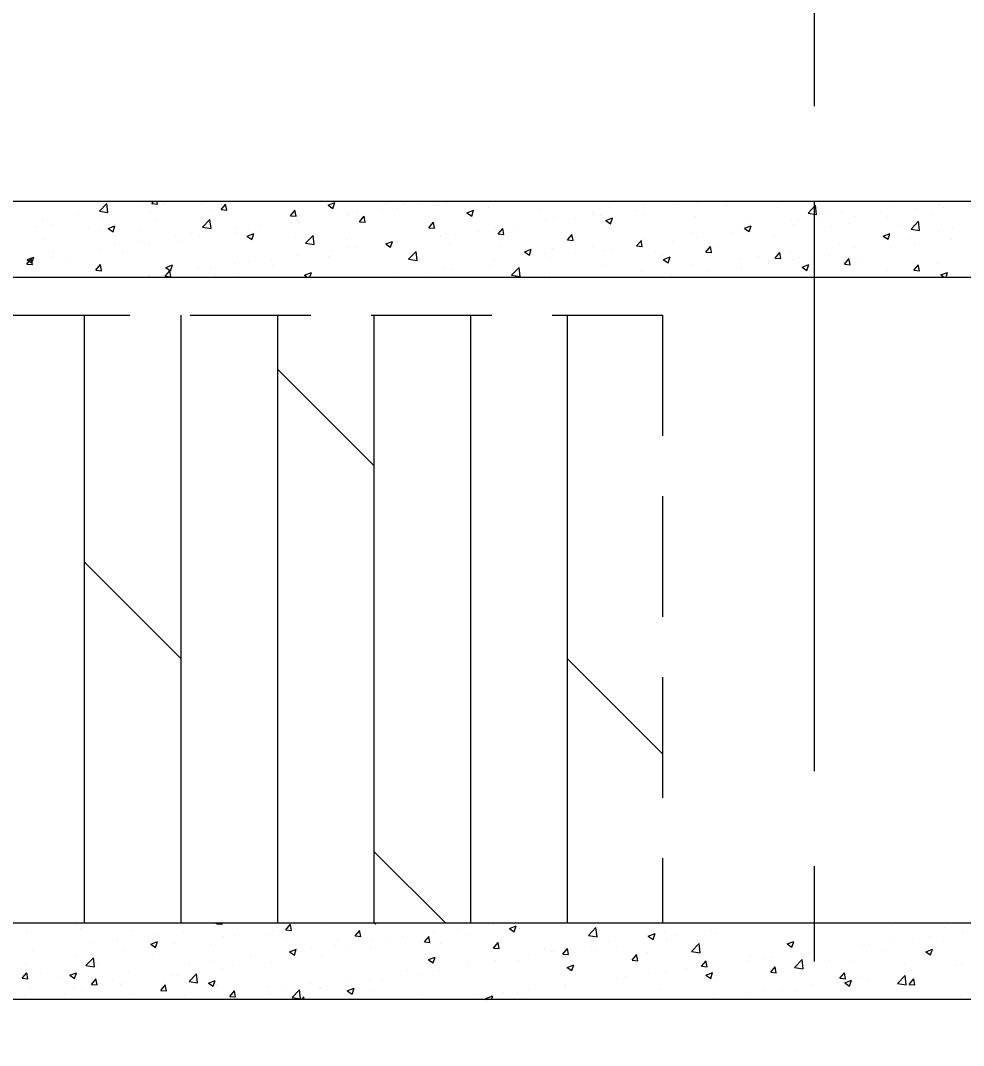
# Model space of a CAD drawing. Header units: millimetres. Extents: x 115500 to 206800, y -6300 to 53700.
# Drawn here: x 138261 to 140742, y 43179 to 45875 of the extents above; entities that cross this region are included whole.
import ezdxf

# ---------------------------------------------------------------- set-up
doc = ezdxf.new("R2010")
doc.units = ezdxf.units.MM
doc.linetypes.add('HIDDEN2', pattern=[4.7625, 3.175, -1.5875])
doc.linetypes.add('HT_Grid$0$CENTER2', pattern=[1.125, 0.75, -0.125, 0.125, -0.125])
doc.layers.get('Defpoints').update_dxf_attribs({"color": 151, "lineweight": 9})
for name, color, linetype, lineweight in [('HT_Dim Grid$0$NDC_S_DIM', 1, 'Continuous', 15), ('HT_Grid$0$NDC_S_AXIS', 5, 'HT_Grid$0$CENTER2', 13), ('NDC_S_BEAM', 3, 'HIDDEN2', 20), ('NDC_S_HATCH MATERIAL', 8, 'Continuous', 13), ('NDC_S_SLAB', 2, 'Continuous', 20)]:
    doc.layers.add(name, color=color, linetype=linetype, lineweight=lineweight)
doc.styles.add('HT_Dim Grid$0$NDC_DIM', font='', dxfattribs={"width": 0.75})
doc.styles.get('HT_Dim Grid$0$NDC_DIM').set_extended_font_data('Dotum')
doc.dimstyles.new('HT_Dim Grid$0$NDC_dim_150', dxfattribs={"dimscale": 150, "dimtxt": 2.5, "dimasz": 1.5, "dimexe": 1.5, "dimexo": 2.5, "dimgap": 1, "dimtad": 1, "dimdec": 0, "dimzin": 0, "dimdsep": 46, "dimtxsty": 'HT_Dim Grid$0$NDC_DIM', "dimblk": 'HT_Dim Grid$0$DIMMARK', "dimcen": 0.09, "dimdle": 1.2, "dimclrd": 1, "dimclre": 1, "dimclrt": 3, "dimadec": 0, "dimazin": 0, "dimtfac": 1, "dimtdec": 0, "dimtix": 1, "dimtofl": 0, "dimtmove": 0, "dimatfit": 3, "dimfxl": 8, "dimfxlon": 1, "dimtolj": 1, "dimtzin": 0, "dimarcsym": 0})

# ---------------------------------------------------------------- blocks, each defined once
blk = doc.blocks.new('HT_Dim Grid$0$DIMMARK')
at = {"layer": 'HT_Dim Grid$0$NDC_S_DIM', "color": 1}
blk.add_line((-1.5, 0), (1, 0), dxfattribs=at)
at = {"layer": 'HT_Dim Grid$0$NDC_S_DIM', "color": 2, "const_width": 0.1}
blk.add_lwpolyline([(-0.424, -0.424), (0.424, 0.424)], dxfattribs=at)
blk = doc.blocks.new('*D52')
at = {"layer": 'Defpoints', "color": 0, "ltscale": 200, "transparency": 16777216}
for p in [(191600, 51300), (130700, 38500), (191600, 38500)]:
    blk.add_point(p, dxfattribs=at)
at = {"layer": 'HT_Dim Grid$0$NDC_S_DIM', "color": 1, "lineweight": -2, "ltscale": 200, "transparency": 16777216}
for p, q in [((130700, 50100), (130700, 51525)), ((191600, 50100), (191600, 51525)), ((130925, 51300), (191375, 51300))]:
    blk.add_line(p, q, dxfattribs=at)
at = {"layer": 'HT_Dim Grid$0$NDC_S_DIM', "color": 1, "lineweight": -2, "ltscale": 200, "transparency": 16777216, "xscale": 225, "yscale": 225, "zscale": 225, "rotation": 180}
blk.add_blockref('HT_Dim Grid$0$DIMMARK', (130700, 51300), dxfattribs=at)
at = {"layer": 'HT_Dim Grid$0$NDC_S_DIM', "color": 1, "lineweight": -2, "ltscale": 200, "transparency": 16777216, "xscale": 225, "yscale": 225, "zscale": 225}
blk.add_blockref('HT_Dim Grid$0$DIMMARK', (191600, 51300), dxfattribs=at)
at = {"layer": 'HT_Dim Grid$0$NDC_S_DIM', "color": 3, "ltscale": 200, "transparency": 16777216, "insert": (161150, 51637.8), "char_height": 375, "attachment_point": 5, "style": 'HT_Dim Grid$0$NDC_DIM'}
blk.add_mtext('\\A1;60900', dxfattribs=at)
blk = doc.blocks.new('*D53')
at = {"layer": 'Defpoints', "color": 0, "ltscale": 200, "transparency": 16777216}
for p in [(140350, 50100), (130700, 38500), (140350, 38500)]:
    blk.add_point(p, dxfattribs=at)
at = {"layer": 'HT_Dim Grid$0$NDC_S_DIM', "color": 1, "lineweight": -2, "ltscale": 200, "transparency": 16777216}
for p, q in [((130700, 48900), (130700, 50325)), ((140350, 48900), (140350, 50325)), ((130925, 50100), (140125, 50100))]:
    blk.add_line(p, q, dxfattribs=at)
at = {"layer": 'HT_Dim Grid$0$NDC_S_DIM', "color": 1, "lineweight": -2, "ltscale": 200, "transparency": 16777216, "xscale": 225, "yscale": 225, "zscale": 225, "rotation": 180}
blk.add_blockref('HT_Dim Grid$0$DIMMARK', (130700, 50100), dxfattribs=at)
at = {"layer": 'HT_Dim Grid$0$NDC_S_DIM', "color": 1, "lineweight": -2, "ltscale": 200, "transparency": 16777216, "xscale": 225, "yscale": 225, "zscale": 225}
blk.add_blockref('HT_Dim Grid$0$DIMMARK', (140350, 50100), dxfattribs=at)
at = {"layer": 'HT_Dim Grid$0$NDC_S_DIM', "color": 3, "ltscale": 200, "transparency": 16777216, "insert": (135525, 50437.8), "char_height": 375, "attachment_point": 5, "style": 'HT_Dim Grid$0$NDC_DIM'}
blk.add_mtext('\\A1;9650', dxfattribs=at)
blk = doc.blocks.new('*D54')
at = {"layer": 'Defpoints', "color": 0, "ltscale": 200, "transparency": 16777216}
for p in [(150750, 50100), (140350, 38500), (150750, 38500)]:
    blk.add_point(p, dxfattribs=at)
at = {"layer": 'HT_Dim Grid$0$NDC_S_DIM', "color": 1, "lineweight": -2, "ltscale": 200, "transparency": 16777216}
for p, q in [((140350, 48900), (140350, 50325)), ((150750, 48900), (150750, 50325)), ((140575, 50100), (150525, 50100))]:
    blk.add_line(p, q, dxfattribs=at)
at = {"layer": 'HT_Dim Grid$0$NDC_S_DIM', "color": 1, "lineweight": -2, "ltscale": 200, "transparency": 16777216, "xscale": 225, "yscale": 225, "zscale": 225, "rotation": 180}
blk.add_blockref('HT_Dim Grid$0$DIMMARK', (140350, 50100), dxfattribs=at)
at = {"layer": 'HT_Dim Grid$0$NDC_S_DIM', "color": 1, "lineweight": -2, "ltscale": 200, "transparency": 16777216, "xscale": 225, "yscale": 225, "zscale": 225}
blk.add_blockref('HT_Dim Grid$0$DIMMARK', (150750, 50100), dxfattribs=at)
at = {"layer": 'HT_Dim Grid$0$NDC_S_DIM', "color": 3, "ltscale": 200, "transparency": 16777216, "insert": (145550, 50437.8), "char_height": 375, "attachment_point": 5, "style": 'HT_Dim Grid$0$NDC_DIM'}
blk.add_mtext('\\A1;10400', dxfattribs=at)

msp = doc.modelspace()

# ---------------------------------------------------------------- linework, layer by layer
at = {"layer": 'HT_Grid$0$NDC_S_AXIS', "ltscale": 2000}
msp.add_line((140350, -1100), (140350, 48500), dxfattribs=at)
at = {"layer": 'NDC_S_BEAM', "ltscale": 100}
for p, q in [((135850, 45100), (139950, 45100)), ((139950, 45100), (139950, 43500))]:
    msp.add_line(p, q, dxfattribs=at)
at = {"layer": 'NDC_S_HATCH MATERIAL', "linetype": 'Continuous', "ltscale": 100}
for p, q in [((138469.1, 45373), (138488.9, 45393.6)), ((138491.6, 45369.5), (138488.8, 45393.6)), ((138575.3, 45384.7), (138575.3, 45384.7)), ((138606.9, 45393.3), (138612.5, 45400)), ((138606.9, 45393.3), (138622.1, 45392)), ((138621.8, 45392), (138620.4, 45400)), ((138638.9, 45393.1), (138638.9, 45393.1)), ((138736.4, 45392.7), (138736.4, 45392.7)), ((138789.1, 45377.4), (138801.4, 45392)), ((138804, 45376), (138801.1, 45391.9)), ((138913.3, 45399.8), (138913.3, 45399.8)), ((139070.6, 45389.3), (139083.3, 45380.7)), ((139070.7, 45389.4), (139088.5, 45396.2)), ((139083.3, 45380.7), (139088.4, 45396.1)), ((139086.9, 45399.4), (139086.9, 45399.4)), ((139222.5, 45393.7), (139222.5, 45393.7)), ((139270.4, 45394.9), (139270.4, 45394.9)), ((139308.7, 45389.9), (139308.7, 45389.9)), ((139358.1, 45388), (139358.1, 45388)), ((139382.6, 45395.4), (139382.6, 45395.4)), ((139493.6, 45382.2), (139493.6, 45382.2)), ((139811.8, 45382.2), (139811.8, 45382.2)), ((139846.9, 45399.2), (139846.9, 45399.2)), ((139902.1, 45383.1), (139902.1, 45383.1)), ((139982.4, 45393.4), (139982.4, 45393.4)), ((140042.7, 45395.1), (140042.7, 45395.1)), ((140118, 45387.7), (140118, 45387.7)), ((140253.6, 45382), (140253.6, 45382)), ((140333, 45368.2), (140352.7, 45388.8)), ((140355.5, 45364.7), (140352.7, 45388.8)), ((140548.4, 45385.9), (140548.4, 45385.9)), ((140679.8, 45387.6), (140679.8, 45387.6)), ((140690.1, 45383.3), (140690.1, 45383.3)), ((138414.9, 45363.6), (138414.9, 45363.6)), ((138469, 45373.1), (138491.6, 45369.6)), ((138476.2, 45357.4), (138476.2, 45357.4)), ((138604.5, 45373.6), (138604.5, 45373.6)), ((138765.2, 45374.3), (138765.2, 45374.3)), ((138789.1, 45377.4), (138804.3, 45376.1)), ((138971.3, 45361.5), (138983.6, 45376.1)), ((138971.3, 45361.5), (138986.5, 45360.1)), ((138986.2, 45360.1), (138983.3, 45376)), ((139122.3, 45369.4), (139122.3, 45369.4)), ((139123.9, 45361.3), (139123.9, 45361.3)), ((139148.9, 45368.8), (139148.9, 45368.8)), ((139153.5, 45345.5), (139165.7, 45360.1)), ((139168.4, 45344.1), (139165.5, 45360.1)), ((139212.5, 45377.2), (139212.5, 45377.2)), ((139254.3, 45379.2), (139254.3, 45379.2)), ((139435.7, 45369), (139453.5, 45375.8)), ((139435.7, 45368.9), (139448.3, 45360.4)), ((139448.3, 45360.4), (139453.4, 45375.8)), ((139629.2, 45376.5), (139629.2, 45376.5)), ((139663.7, 45356.8), (139663.7, 45356.8)), ((139764.8, 45370.8), (139764.8, 45370.8)), ((139770.2, 45364.1), (139770.2, 45364.1)), ((139786.1, 45361.3), (139786.1, 45361.3)), ((139800.7, 45348.7), (139818.5, 45355.5)), ((139813.3, 45340.1), (139818.5, 45355.4)), ((139882.3, 45374), (139882.3, 45374)), ((139900.4, 45365), (139900.4, 45365)), ((140036, 45359.3), (140036, 45359.3)), ((140171.6, 45353.6), (140171.6, 45353.6)), ((140332.9, 45368.3), (140355.5, 45364.8)), ((140389.2, 45376.2), (140389.2, 45376.2)), ((140420.1, 45369.6), (140420.1, 45369.6)), ((140455.8, 45358.1), (140455.8, 45358.1)), ((140524.8, 45370.5), (140524.8, 45370.5)), ((140542, 45357.8), (140542, 45357.8)), ((140616.2, 45379.3), (140616.2, 45379.3)), ((140660.4, 45364.8), (140660.4, 45364.8)), ((138304.8, 45333.1), (138304.8, 45333.1)), ((138318.7, 45350.9), (138318.7, 45350.9)), ((138345.8, 45339.5), (138345.8, 45339.5)), ((138440.4, 45327.3), (138440.4, 45327.3)), ((138492.2, 45327.8), (138510, 45334.6)), ((138492.2, 45327.7), (138504.8, 45319.2)), ((138504.8, 45319.2), (138510, 45334.5)), ((138617, 45348.9), (138617, 45348.9)), ((138740.1, 45331.1), (138762.7, 45327.6)), ((138740.2, 45331), (138759.9, 45351.6)), ((138762.7, 45327.5), (138759.9, 45351.6)), ((138828.7, 45326.7), (138828.7, 45326.7)), ((138892.3, 45335.1), (138892.3, 45335.1)), ((138974.2, 45344), (138974.2, 45344)), ((138988.5, 45347.7), (138988.5, 45347.7)), ((138992, 45342.3), (138992, 45342.3)), ((139153.5, 45345.5), (139168.7, 45344.2)), ((139335.7, 45329.6), (139347.9, 45344.2)), ((139335.7, 45329.6), (139350.9, 45328.3)), ((139350.6, 45328.2), (139347.6, 45344.1)), ((139511.5, 45329.9), (139511.5, 45329.9)), ((139515.6, 45331.4), (139515.6, 45331.4)), ((139517.9, 45313.6), (139530.1, 45328.2)), ((139532.8, 45312.3), (139529.8, 45328.2)), ((139562.1, 45331.9), (139562.1, 45331.9)), ((139641.9, 45347.8), (139641.9, 45347.8)), ((139722.5, 45353), (139722.5, 45353)), ((139800.7, 45348.6), (139813.3, 45340.1)), ((140157.7, 45332.7), (140157.7, 45332.7)), ((140165.7, 45328.2), (140178.4, 45319.7)), ((140165.8, 45328.3), (140183.6, 45335.2)), ((140178.4, 45319.7), (140183.5, 45335.1)), ((140289.7, 45351.8), (140289.7, 45351.8)), ((140296, 45337.1), (140296, 45337.1)), ((140307.2, 45347.9), (140307.2, 45347.9)), ((140359.6, 45345.5), (140359.6, 45345.5)), ((140393.8, 45332.4), (140393.8, 45332.4)), ((140442.8, 45342.1), (140442.8, 45342.1)), ((140578.4, 45336.4), (140578.4, 45336.4)), ((140604, 45326.2), (140623.8, 45346.8)), ((140626.6, 45322.6), (140623.8, 45346.8)), ((140714, 45330.7), (140714, 45330.7)), ((138468.9, 45323.5), (138468.9, 45323.5)), ((138576, 45321.6), (138576, 45321.6)), ((138668.3, 45305.6), (138668.3, 45305.6)), ((138711.6, 45315.9), (138711.6, 45315.9)), ((138733.3, 45308.1), (138733.3, 45308.1)), ((138826, 45318.6), (138826, 45318.6)), ((138847.2, 45310.2), (138847.2, 45310.2)), ((138857.2, 45307.3), (138869.9, 45298.8)), ((138857.3, 45307.4), (138875, 45314.3)), ((138863.7, 45326), (138863.7, 45326)), ((138869.9, 45298.8), (138875, 45314.2)), ((138982.8, 45304.4), (138982.8, 45304.4)), ((139011.2, 45288.9), (139031, 45309.6)), ((139033.8, 45285.4), (139031, 45309.6)), ((139367.4, 45306), (139367.4, 45306)), ((139379.6, 45310.9), (139379.6, 45310.9)), ((139402.3, 45310.8), (139402.3, 45310.8)), ((139465.9, 45319.2), (139465.9, 45319.2)), ((139517.9, 45313.6), (139533, 45312.3)), ((139700, 45297.7), (139712.3, 45312.3)), ((139714.9, 45296.3), (139712, 45312.2)), ((140029.4, 45316.5), (140029.4, 45316.5)), ((140039.4, 45303.3), (140039.4, 45303.3)), ((140135.6, 45316), (140135.6, 45316)), ((140245.7, 45307), (140245.7, 45307)), ((140530.8, 45308), (140548.6, 45314.8)), ((140530.8, 45307.9), (140543.4, 45299.4)), ((140543.4, 45299.4), (140548.5, 45314.7)), ((140545.3, 45301.3), (140545.3, 45301.3)), ((140602.8, 45302.1), (140602.8, 45302.1)), ((140604, 45326.3), (140626.6, 45322.8)), ((140677.2, 45320.4), (140677.2, 45320.4)), ((140709.2, 45300.1), (140709.2, 45300.1)), ((138320.8, 45298.1), (138320.8, 45298.1)), ((138473.1, 45272.8), (138473.1, 45272.8)), ((138508.5, 45284.5), (138508.5, 45284.5)), ((138572.1, 45292.9), (138572.1, 45292.9)), ((138601.4, 45289.1), (138601.4, 45289.1)), ((138677.9, 45293.1), (138677.9, 45293.1)), ((139011.2, 45289), (139033.8, 45285.5)), ((139118.4, 45298.7), (139118.4, 45298.7)), ((139120.8, 45276.7), (139120.8, 45276.7)), ((139145.7, 45277), (139145.7, 45277)), ((139219.3, 45280.5), (139219.3, 45280.5)), ((139222.2, 45287), (139234.9, 45278.5)), ((139222.3, 45287.1), (139240.1, 45293.9)), ((139234.9, 45278.5), (139240, 45293.8)), ((139241.9, 45289.7), (139241.9, 45289.7)), ((139251.3, 45294.6), (139251.3, 45294.6)), ((139254, 45293), (139254, 45293)), ((139389.6, 45287.2), (139389.6, 45287.2)), ((139525.1, 45281.5), (139525.1, 45281.5)), ((139587.3, 45266.7), (139605.1, 45273.6)), ((139599.9, 45258.1), (139605.1, 45273.5)), ((139660.7, 45275.8), (139660.7, 45275.8)), ((139700, 45297.7), (139715.2, 45296.4)), ((139767.1, 45279.5), (139767.1, 45279.5)), ((139815.4, 45273.8), (139815.4, 45273.8)), ((139882.2, 45281.8), (139894.5, 45296.4)), ((139882.2, 45281.8), (139897.4, 45280.4)), ((139897.1, 45280.4), (139894.2, 45296.3)), ((139899, 45298.6), (139899, 45298.6)), ((139975.9, 45294.9), (139975.9, 45294.9)), ((140064.4, 45265.8), (140076.7, 45280.4)), ((140079.3, 45264.4), (140076.4, 45280.4)), ((140097.6, 45281.5), (140097.6, 45281.5)), ((140417, 45285.1), (140417, 45285.1)), ((140454.7, 45276.6), (140454.7, 45276.6)), ((140549.4, 45279.1), (140549.4, 45279.1)), ((140613, 45287.4), (140613, 45287.4)), ((138277.8, 45234.2), (138290.1, 45248.8)), ((138278.8, 45245.9), (138296.6, 45252.7)), ((138278.8, 45245.8), (138291.4, 45237.2)), ((138292.7, 45232.8), (138289.8, 45248.7)), ((138291.4, 45237.2), (138296.6, 45252.6)), ((138342.7, 45254.9), (138342.7, 45254.9)), ((138348.1, 45263.4), (138348.1, 45263.4)), ((138529.8, 45267.7), (138529.8, 45267.7)), ((138921.7, 45247.5), (138921.7, 45247.5)), ((138988.9, 45257.7), (138988.9, 45257.7)), ((139071.2, 45255.1), (139071.2, 45255.1)), ((139082.1, 45268.7), (139082.1, 45268.7)), ((139282.3, 45246.9), (139302.1, 45267.5)), ((139282.3, 45247), (139304.9, 45243.5)), ((139304.8, 45243.4), (139302, 45267.5)), ((139587.3, 45266.7), (139599.9, 45258.1)), ((139638.8, 45263.3), (139638.8, 45263.3)), ((139655.7, 45252.8), (139655.7, 45252.8)), ((139719.2, 45261.2), (139719.2, 45261.2)), ((139796.3, 45270.1), (139796.3, 45270.1)), ((139931.9, 45264.3), (139931.9, 45264.3)), ((139949.5, 45256.1), (139949.5, 45256.1)), ((139952.3, 45246.3), (139964.9, 45237.8)), ((139952.4, 45246.4), (139970.1, 45253.2)), ((139964.9, 45237.8), (139970.1, 45253.1)), ((140064.4, 45265.8), (140079.6, 45264.5)), ((140067.5, 45258.6), (140067.5, 45258.6)), ((140154.6, 45248.2), (140154.6, 45248.2)), ((140203.1, 45252.9), (140203.1, 45252.9)), ((140246.6, 45249.9), (140258.8, 45264.5)), ((140246.6, 45249.9), (140261.8, 45248.6)), ((140261.5, 45248.5), (140258.6, 45264.4)), ((140286.6, 45267.2), (140286.6, 45267.2)), ((140306.6, 45251.2), (140306.6, 45251.2)), ((140338.7, 45247.1), (140338.7, 45247.1)), ((140389, 45258), (140389, 45258)), ((140428.8, 45234), (140441, 45248.5)), ((140443.7, 45232.6), (140440.7, 45248.5)), ((138277.8, 45234.2), (138293, 45232.8)), ((138381.6, 45242.3), (138381.6, 45242.3)), ((138460, 45218.2), (138472.2, 45232.8)), ((138474.9, 45216.8), (138472, 45232.8)), ((138643.8, 45225.5), (138661.6, 45232.3)), ((138643.8, 45225.4), (138656.4, 45216.9)), ((138656.4, 45216.9), (138661.6, 45232.2)), ((138730.2, 45223.6), (138730.2, 45223.6)), ((138761.9, 45226.5), (138761.9, 45226.5)), ((138825.5, 45234.9), (138825.5, 45234.9)), ((138860.6, 45241.4), (138860.6, 45241.4)), ((138923, 45229.7), (138923, 45229.7)), ((139376.5, 45226.3), (139376.5, 45226.3)), ((139399, 45219), (139399, 45219)), ((139495.2, 45231.7), (139495.2, 45231.7)), ((139508.4, 45245.4), (139508.4, 45245.4)), ((139553.4, 45204.9), (139573.2, 45225.5)), ((139575.9, 45201.3), (139573.1, 45225.5)), ((139801.3, 45230.7), (139801.3, 45230.7)), ((140026.4, 45231.9), (140026.4, 45231.9)), ((140158.4, 45225.8), (140158.4, 45225.8)), ((140229.2, 45236.9), (140229.2, 45236.9)), ((140292.8, 45245.3), (140292.8, 45245.3)), ((140317.3, 45226), (140330, 45217.5)), ((140317.4, 45226.1), (140335.2, 45232.9)), ((140330, 45217.5), (140335.1, 45232.8)), ((140428.8, 45233.9), (140444, 45232.6)), ((140474.3, 45241.4), (140474.3, 45241.4)), ((140609.9, 45235.7), (140609.9, 45235.7)), ((140611, 45218), (140623.2, 45232.6)), ((140625.9, 45216.6), (140622.9, 45232.5)), ((140674.1, 45235.8), (140674.1, 45235.8)), ((138460, 45218.2), (138475.2, 45216.9)), ((138598.3, 45204.5), (138598.3, 45204.5)), ((138601.5, 45205.4), (138601.5, 45205.4)), ((138642.2, 45202.3), (138654.4, 45216.9)), ((138642.2, 45202.3), (138657.4, 45201)), ((138657.1, 45200.9), (138654.1, 45216.8)), ((138774.9, 45204.3), (138774.9, 45204.3)), ((138835.8, 45200), (138836.6, 45200.9)), ((138836.5, 45200), (138836.3, 45200.9)), ((139008.8, 45205.1), (139016.4, 45200)), ((139008.9, 45205.2), (139026.7, 45212)), ((139022.6, 45200), (139026.6, 45211.9)), ((139248.2, 45210.1), (139248.2, 45210.1)), ((139335.5, 45210.6), (139335.5, 45210.6)), ((139553.3, 45205), (139575.9, 45201.5)), ((139653.2, 45205.3), (139653.2, 45205.3)), ((139895.9, 45214), (139895.9, 45214)), ((139972.6, 45203.1), (139972.6, 45203.1)), ((140010.3, 45200.3), (140010.3, 45200.3)), ((140068.8, 45215.8), (140068.8, 45215.8)), ((140413.9, 45200.5), (140413.9, 45200.5)), ((140542.2, 45216.8), (140542.2, 45216.8)), ((140611, 45218), (140626.2, 45216.7)), ((140682.4, 45205.7), (140700.2, 45212.5)), ((140682.4, 45205.6), (140690.7, 45200)), ((140696, 45200), (140700.2, 45212.5)), ((140699.8, 45213.2), (140699.8, 45213.2)), ((138430, 43500), (138430, 45100)), ((138684, 43500), (138684, 45100)), ((138938, 43500), (138938, 45100)), ((139192, 43500), (139192, 45100)), ((139446, 43500), (139446, 45100)), ((139700, 43500), (139700, 45100)), ((139191.9, 44703.9), (138937.9, 44957.9)), ((138683.9, 44195.9), (138429.9, 44449.9)), ((139950, 43945.9), (139699.9, 44195.9)), ((139379.9, 43500), (139191.9, 43687.9)), ((138408.2, 43497.2), (138408.2, 43497.2)), ((138777.2, 43498.7), (138778.3, 43500)), ((138777.2, 43498.7), (138792.4, 43497.4)), ((138792.1, 43497.3), (138791.6, 43500)), ((138959.4, 43482.8), (138971.6, 43497.4)), ((138974.3, 43481.4), (138971.3, 43497.3)), ((139056.9, 43495.4), (139056.9, 43495.4)), ((139192.6, 43500), (139195.3, 43498.2)), ((139195.3, 43498.2), (139195.9, 43500)), ((139506.5, 43496.9), (139506.5, 43496.9)), ((139547.7, 43486.4), (139565.5, 43493.3)), ((139560.3, 43477.8), (139565.5, 43493.2)), ((140556.4, 43495.4), (140556.4, 43495.4)), ((138277.8, 43479.3), (138277.8, 43479.3)), ((138282.8, 43492.1), (138282.8, 43492.1)), ((138418.4, 43486.4), (138418.4, 43486.4)), ((138554, 43480.6), (138554, 43480.6)), ((138612.7, 43470.6), (138612.7, 43470.6)), ((138689.6, 43474.9), (138689.6, 43474.9)), ((138773.1, 43491.7), (138773.1, 43491.7)), ((138825.2, 43469.2), (138825.2, 43469.2)), ((138908.8, 43469.9), (138908.8, 43469.9)), ((138924.1, 43482), (138924.1, 43482)), ((138959.4, 43482.8), (138974.6, 43481.4)), ((139141.6, 43466.8), (139153.8, 43481.4)), ((139141.6, 43466.8), (139156.7, 43465.5)), ((139156.5, 43465.4), (139153.5, 43481.4)), ((139346.7, 43475.8), (139346.7, 43475.8)), ((139410.3, 43484.2), (139410.3, 43484.2)), ((139414.1, 43490.5), (139414.1, 43490.5)), ((139443.5, 43469.7), (139443.5, 43469.7)), ((139547.7, 43486.4), (139560.3, 43477.8)), ((139573.9, 43487.6), (139573.9, 43487.6)), ((139755.4, 43468), (139775.2, 43488.7)), ((139755.4, 43468.1), (139778, 43464.6)), ((139778, 43464.5), (139775.2, 43488.7)), ((139912.7, 43466), (139925.4, 43457.5)), ((139912.8, 43466.1), (139930.6, 43472.9)), ((139925.4, 43457.5), (139930.5, 43472.8)), ((139955.4, 43477.8), (139955.4, 43477.8)), ((139983.8, 43468.3), (139983.8, 43468.3)), ((140080, 43481), (140080, 43481)), ((140089.8, 43472.5), (140089.8, 43472.5)), ((140221.7, 43491.5), (140221.7, 43491.5)), ((140691.9, 43489.7), (140691.9, 43489.7)), ((140739.7, 43478.1), (140739.7, 43478.1)), ((138452.9, 43449.5), (138452.9, 43449.5)), ((138516.5, 43457.9), (138516.5, 43457.9)), ((138604.2, 43445.1), (138616.9, 43436.6)), ((138604.3, 43445.2), (138622.1, 43452)), ((138616.9, 43436.6), (138622, 43451.9)), ((138665.4, 43447.9), (138665.4, 43447.9)), ((138760.7, 43444.5), (138760.7, 43444.5)), ((138795.8, 43465.8), (138795.8, 43465.8)), ((138960.8, 43463.5), (138960.8, 43463.5)), ((139090.1, 43442), (139090.1, 43442)), ((139096.4, 43457.7), (139096.4, 43457.7)), ((139117.8, 43439.6), (139117.8, 43439.6)), ((139186.3, 43454.7), (139186.3, 43454.7)), ((139231.9, 43452), (139231.9, 43452)), ((139265.9, 43465), (139265.9, 43465)), ((139311.6, 43450.7), (139311.6, 43450.7)), ((139323.7, 43450.9), (139336, 43465.5)), ((139323.7, 43450.9), (139338.9, 43449.6)), ((139338.6, 43449.5), (139335.7, 43465.4)), ((139367.5, 43446.3), (139367.5, 43446.3)), ((139503.1, 43440.5), (139503.1, 43440.5)), ((139505.9, 43435), (139518.2, 43449.6)), ((139520.8, 43433.6), (139517.9, 43449.5)), ((139807.3, 43452.4), (139807.3, 43452.4)), ((139920.3, 43460), (139920.3, 43460)), ((139961.5, 43456.2), (139961.5, 43456.2)), ((140026.5, 43426), (140046.3, 43446.6)), ((140049.1, 43422.5), (140046.2, 43446.6)), ((140277.8, 43445.8), (140295.6, 43452.6)), ((140277.8, 43445.7), (140290.4, 43437.2)), ((140290.4, 43437.2), (140295.6, 43452.5)), ((140477.3, 43441.1), (140477.3, 43441.1)), ((140493.8, 43444.1), (140493.8, 43444.1)), ((140557.4, 43452.5), (140557.4, 43452.5)), ((140609.3, 43460.2), (140609.3, 43460.2)), ((140653.6, 43465.1), (140653.6, 43465.1)), ((140685.6, 43453.4), (140685.6, 43453.4)), ((138292.5, 43428.4), (138292.5, 43428.4)), ((138405.1, 43412.6), (138405.1, 43412.6)), ((138533.4, 43428.9), (138533.4, 43428.9)), ((138612.5, 43419.1), (138612.5, 43419.1)), ((138866.1, 43412.6), (138866.1, 43412.6)), ((138969.3, 43424.9), (138987.1, 43431.7)), ((138969.3, 43424.8), (138981.9, 43416.3)), ((138969.7, 43414.2), (138969.7, 43414.2)), ((138981.9, 43416.3), (138987, 43431.6)), ((139026.5, 43433.7), (139026.5, 43433.7)), ((139052.9, 43416.5), (139052.9, 43416.5)), ((139183.3, 43434.4), (139183.3, 43434.4)), ((139505.9, 43435), (139521.1, 43433.6)), ((139600.1, 43417.8), (139600.1, 43417.8)), ((139638.7, 43434.8), (139638.7, 43434.8)), ((139659.2, 43427), (139659.2, 43427)), ((139663.6, 43426.2), (139663.6, 43426.2)), ((139688.1, 43419), (139700.4, 43433.6)), ((139688.1, 43419), (139703.3, 43417.7)), ((139699.2, 43419.3), (139699.2, 43419.3)), ((139703, 43417.6), (139700.1, 43433.6)), ((139759.8, 43438.8), (139759.8, 43438.8)), ((139774.3, 43429.1), (139774.3, 43429.1)), ((139831.1, 43438.4), (139831.1, 43438.4)), ((139870.3, 43403.1), (139882.5, 43417.7)), ((139885.2, 43401.7), (139882.2, 43417.6)), ((139909.9, 43423.4), (139909.9, 43423.4)), ((140026.5, 43426.1), (140049.1, 43422.6)), ((140045.5, 43417.6), (140045.5, 43417.6)), ((140333.4, 43423), (140333.4, 43423)), ((140349, 43424.9), (140349, 43424.9)), ((140537.5, 43428), (140537.5, 43428)), ((140642.8, 43425.4), (140660.6, 43432.2)), ((140642.8, 43425.3), (140655.4, 43416.8)), ((140655.4, 43416.8), (140660.6, 43432.2)), ((138274.7, 43394.7), (138274.7, 43394.7)), ((138433.7, 43388.8), (138453.5, 43409.4)), ((138433.7, 43388.9), (138456.3, 43385.4)), ((138456.3, 43385.3), (138453.4, 43409.4)), ((138464.4, 43393.7), (138464.4, 43393.7)), ((138706.3, 43391.5), (138706.3, 43391.5)), ((138769.9, 43399.9), (138769.9, 43399.9)), ((138821.5, 43388.7), (138821.5, 43388.7)), ((138921, 43397.5), (138921, 43397.5)), ((139334.3, 43404.5), (139352.1, 43411.4)), ((139334.3, 43404.4), (139346.9, 43395.9)), ((139346.9, 43395.9), (139352.1, 43411.3)), ((139439.6, 43396.7), (139439.6, 43396.7)), ((139440.4, 43385.2), (139440.4, 43385.2)), ((139511.1, 43401.6), (139511.1, 43401.6)), ((139570.9, 43403.1), (139570.9, 43403.1)), ((139699.4, 43384.2), (139717.1, 43391)), ((139712, 43375.6), (139717.1, 43390.9)), ((139870.3, 43403.1), (139885.5, 43401.7)), ((140052.5, 43387.1), (140064.7, 43401.7)), ((140052.5, 43387.1), (140067.7, 43385.8)), ((140067.4, 43385.8), (140064.4, 43401.7)), ((140086.7, 43387.9), (140086.7, 43387.9)), ((140173.6, 43401.9), (140173.6, 43401.9)), ((140181.1, 43411.9), (140181.1, 43411.9)), ((140218.6, 43407), (140218.6, 43407)), ((140234.7, 43371.2), (140246.9, 43385.8)), ((140237.2, 43410.3), (140237.2, 43410.3)), ((140249.6, 43369.8), (140246.6, 43385.7)), ((140297.6, 43384), (140317.4, 43404.6)), ((140316.7, 43406.2), (140316.7, 43406.2)), ((140320.1, 43380.5), (140317.3, 43404.6)), ((140389.3, 43402.6), (140389.3, 43402.6)), ((140452.3, 43400.4), (140452.3, 43400.4)), ((140587.9, 43394.7), (140587.9, 43394.7)), ((140723.4, 43389), (140723.4, 43389)), ((140736.6, 43393.5), (140736.6, 43393.5)), ((138265.9, 43355.5), (138278.1, 43370.1)), ((138280.8, 43354.1), (138277.8, 43370)), ((138316.3, 43368.2), (138316.3, 43368.2)), ((138390.8, 43363.2), (138403.4, 43354.7)), ((138390.9, 43363.3), (138408.6, 43370.1)), ((138403.4, 43354.7), (138408.6, 43370)), ((138545.9, 43370.4), (138545.9, 43370.4)), ((138662.3, 43363.3), (138662.3, 43363.3)), ((138673.4, 43363.3), (138673.4, 43363.3)), ((138704.8, 43346.8), (138724.6, 43367.4)), ((138727.3, 43343.2), (138724.5, 43367.4)), ((138792.7, 43381.2), (138792.7, 43381.2)), ((139279.9, 43375.6), (139279.9, 43375.6)), ((139308.5, 43366.1), (139308.5, 43366.1)), ((139343.4, 43384), (139343.4, 43384)), ((139362.9, 43376.1), (139362.9, 43376.1)), ((139699.3, 43384.1), (139712, 43375.6)), ((139853.4, 43359.8), (139853.4, 43359.8)), ((139917, 43368.1), (139917, 43368.1)), ((139958.4, 43371.7), (139958.4, 43371.7)), ((140013.2, 43380.8), (140013.2, 43380.8)), ((140064.4, 43363.8), (140082.2, 43370.7)), ((140064.4, 43363.8), (140077, 43355.2)), ((140077, 43355.2), (140082.1, 43370.6)), ((140234.7, 43371.2), (140249.8, 43369.9)), ((140241.2, 43377.1), (140241.2, 43377.1)), ((140297.6, 43384.1), (140320.1, 43380.6)), ((140416.9, 43355.3), (140429.1, 43369.9)), ((140431.7, 43353.9), (140428.8, 43369.8)), ((140568.7, 43341.9), (140588.5, 43362.5)), ((140586.8, 43364.9), (140586.8, 43364.9)), ((140591.2, 43338.4), (140588.4, 43362.5)), ((140598.3, 43372.2), (140598.3, 43372.2)), ((140606.2, 43375.6), (140606.2, 43375.6)), ((138265.9, 43355.5), (138281.1, 43354.1)), ((138368.9, 43356.6), (138368.9, 43356.6)), ((138386.1, 43349.4), (138386.1, 43349.4)), ((138448.1, 43339.5), (138460.3, 43354.1)), ((138448.1, 43339.5), (138463.2, 43338.2)), ((138449.7, 43357.7), (138449.7, 43357.7)), ((138463, 43338.1), (138460, 43354.1)), ((138504.5, 43350.8), (138504.5, 43350.8)), ((138525.3, 43337.9), (138525.3, 43337.9)), ((138530.3, 43344.3), (138530.3, 43344.3)), ((138630.2, 43323.6), (138642.5, 43338.2)), ((138640.1, 43345.1), (138640.1, 43345.1)), ((138645.1, 43322.2), (138642.2, 43338.1)), ((138704.8, 43346.8), (138727.3, 43343.3)), ((138755.8, 43342.9), (138768.5, 43334.3)), ((138755.9, 43342.9), (138773.7, 43349.8)), ((138768.5, 43334.3), (138773.6, 43349.7)), ((138775.7, 43339.4), (138775.7, 43339.4)), ((138911.3, 43333.7), (138911.3, 43333.7)), ((138959.7, 43333.5), (138959.7, 43333.5)), ((139023.2, 43341.9), (139023.2, 43341.9)), ((139049.8, 43332), (139049.8, 43332)), ((139119.4, 43354.5), (139119.4, 43354.5)), ((139180.2, 43349.9), (139180.2, 43349.9)), ((139214.8, 43350.7), (139214.8, 43350.7)), ((139693, 43338.7), (139693, 43338.7)), ((139696.1, 43334.8), (139696.1, 43334.8)), ((139828, 43353.8), (139828, 43353.8)), ((140093.1, 43351.7), (140093.1, 43351.7)), ((140345.9, 43340.3), (140345.9, 43340.3)), ((140416.9, 43355.3), (140432, 43353.9)), ((140427, 43343.9), (140427, 43343.9)), ((140429.4, 43343.5), (140447.2, 43350.3)), ((140429.4, 43343.4), (140442, 43334.9)), ((140442, 43334.9), (140447.2, 43350.2)), ((140450.2, 43346.8), (140450.2, 43346.8)), ((140474.2, 43356.6), (140474.2, 43356.6)), ((140490.6, 43352.3), (140490.6, 43352.3)), ((140568.6, 43342), (140591.2, 43338.5)), ((140599, 43339.3), (140611.3, 43353.9)), ((140599, 43339.3), (140614.2, 43338)), ((140613.9, 43337.9), (140611, 43353.9)), ((138271.6, 43310.2), (138271.6, 43310.2)), ((138286.9, 43328.2), (138286.9, 43328.2)), ((138377.1, 43312.5), (138377.1, 43312.5)), ((138402, 43328), (138402, 43328)), ((138422.5, 43322.5), (138422.5, 43322.5)), ((138558.1, 43316.7), (138558.1, 43316.7)), ((138630.2, 43323.6), (138645.4, 43322.3)), ((138693.7, 43311), (138693.7, 43311)), ((138799.2, 43312.4), (138799.2, 43312.4)), ((138812.4, 43307.7), (138824.7, 43322.3)), ((138812.4, 43307.7), (138827.6, 43306.3)), ((138827.3, 43306.3), (138824.4, 43322.2)), ((138829.3, 43305.3), (138829.3, 43305.3)), ((138917.9, 43312.9), (138917.9, 43312.9)), ((138975.8, 43304.8), (138998.4, 43301.3)), ((138975.9, 43304.7), (138995.7, 43325.3)), ((138998.4, 43301.2), (138995.6, 43325.3)), ((139001.6, 43300), (139006.9, 43306.3)), ((139007.7, 43300), (139006.6, 43306.3)), ((139046.9, 43327.9), (139046.9, 43327.9)), ((139066.7, 43325.3), (139066.7, 43325.3)), ((139120.9, 43322.6), (139138.7, 43329.4)), ((139120.9, 43322.5), (139133.5, 43314)), ((139133.5, 43314), (139138.7, 43329.3)), ((139182.5, 43322.2), (139182.5, 43322.2)), ((139318.1, 43316.5), (139318.1, 43316.5)), ((139453.7, 43310.7), (139453.7, 43310.7)), ((139485.9, 43302.3), (139503.7, 43309.1)), ((139500.7, 43300), (139503.7, 43309)), ((139533.2, 43317.6), (139533.2, 43317.6)), ((139567.8, 43318.5), (139567.8, 43318.5)), ((139589.3, 43305), (139589.3, 43305)), ((139596.8, 43326), (139596.8, 43326)), ((139945, 43326.3), (139945, 43326.3)), ((140170.4, 43310.1), (140170.4, 43310.1)), ((140215.5, 43322.4), (140215.5, 43322.4)), ((140266.6, 43322.8), (140266.6, 43322.8)), ((140302.1, 43321.4), (140302.1, 43321.4)), ((140733.5, 43309), (140733.5, 43309)), ((139437.4, 43300.6), (139437.4, 43300.6)), ((139485.9, 43302.2), (139489.1, 43300)), ((139796.8, 43300.9), (139796.8, 43300.9)), ((140083.6, 43303.4), (140083.6, 43303.4)), ((140106.8, 43301.8), (140106.8, 43301.8))]:
    msp.add_line(p, q, dxfattribs=at)
at = {"layer": 'NDC_S_SLAB', "ltscale": 10}
for p, q in [((127322.6, 45400), (148331.8, 45400)), ((127322.6, 45200), (148313.7, 45200)), ((147090.1, 43500), (129168.5, 43500)), ((147075.1, 43300), (129168.5, 43300))]:
    msp.add_line(p, q, dxfattribs=at)

# ---------------------------------------------------------------- dimensions: what is measured, and where the dimension line sits
at = {"layer": 'HT_Dim Grid$0$NDC_S_DIM', "ltscale": 200}
for base, p1, p2, picture, middle in [((191600, 51300), (130700, 38500), (191600, 38500), '*D52', (161150, 51637.8)), ((140350, 50100), (130700, 38500), (140350, 38500), '*D53', (135525, 50437.8)), ((150750, 50100), (140350, 38500), (150750, 38500), '*D54', (145550, 50437.8))]:
    dim = msp.add_linear_dim(base=base, p1=p1, p2=p2, dimstyle='HT_Dim Grid$0$NDC_dim_150', override={"dimtmove": 1}, dxfattribs=at)
    dim.commit()
    dim.dimension.update_dxf_attribs({"geometry": picture, "text_midpoint": middle})

doc.saveas('drawing.dxf')
